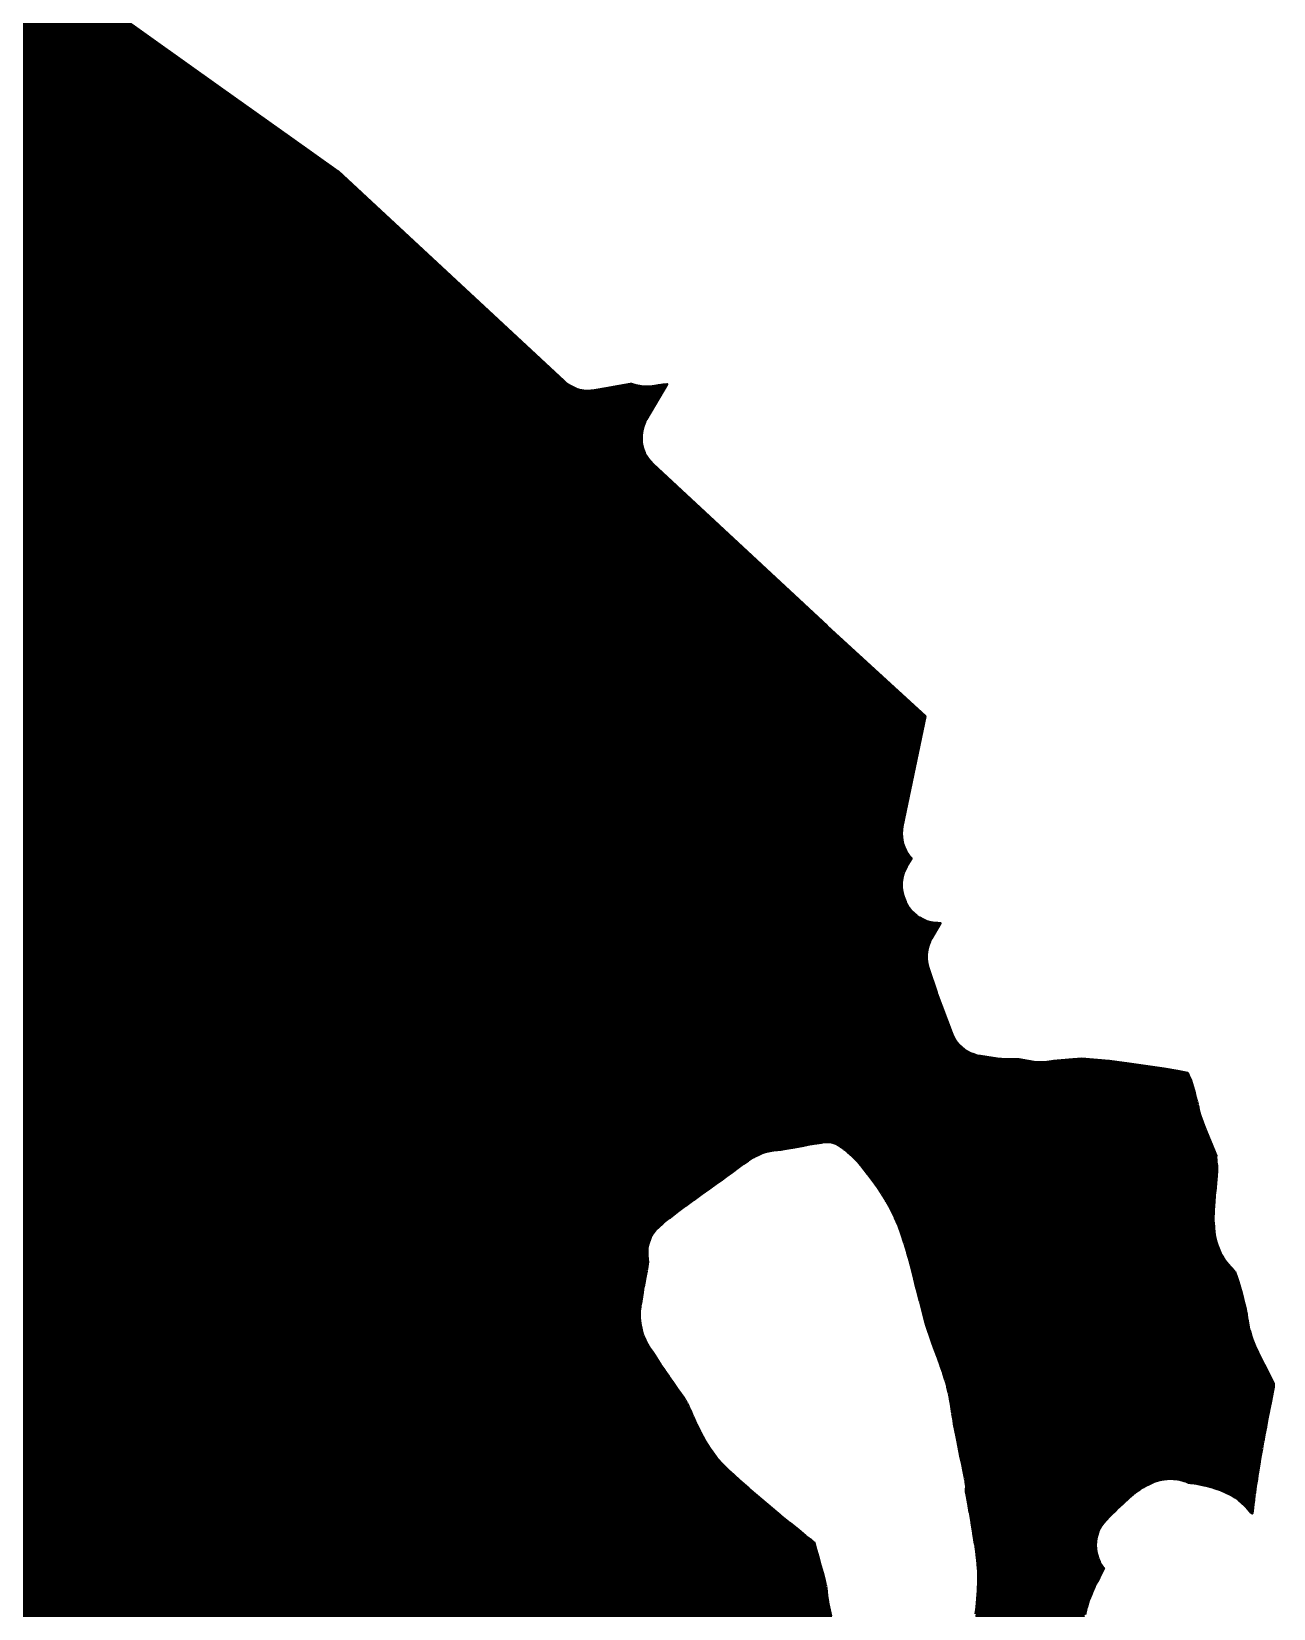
# Model space of a CAD drawing. Header units: metres. Extents: x 729569 to 733474, y 1423763 to 1426173.
# Drawn here: x 731925.4 to 732096.7, y 1425109 to 1425326.5 of the extents above; entities that cross this region are included whole.
import ezdxf

# ---------------------------------------------------------------- set-up
doc = ezdxf.new("R2010")
doc.units = ezdxf.units.M
for name, color, linetype in [('GREEN_AREA', 7, 'Continuous'), ('PARCEL_BORDER', 7, 'Continuous'), ('PARCEL_L', 7, 'Continuous'), ('PARCEL_S', 7, 'Continuous'), ('ROADS_LOCAL', 7, 'Continuous'), ('ROADS_MAIN', 7, 'Continuous')]:
    doc.layers.add(name, color=color, linetype=linetype)

msp = doc.modelspace()

# ---------------------------------------------------------------- hatches: boundary and pattern name
at = {"layer": 'GREEN_AREA', "true_color": 0x96c896}
h = msp.add_hatch(dxfattribs=at)
h.set_pattern_fill('SOLID')
h.paths.add_polyline_path([(731967.65, 1425307.22), (731998.77, 1425278.28), (731999.16, 1425277.95), (731999.59, 1425277.66), (732000.04, 1425277.42), (732000.51, 1425277.22), (732001, 1425277.08), (732001.51, 1425276.98), (732002.02, 1425276.94), (732002.53, 1425276.95), (732003.04, 1425277.01), (732008.15, 1425277.9), (732008.3, 1425277.83), (732008.76, 1425277.69), (732009.48, 1425277.56), (732010.01, 1425277.51), (732010.53, 1425277.52), (732011.06, 1425277.58), (732011.65, 1425277.68), (732013.08, 1425277.86), (732010.2, 1425273.03), (732009.98, 1425272.6), (732009.79, 1425272.15), (732009.65, 1425271.69), (732009.56, 1425271.21), (732009.51, 1425270.73), (732009.51, 1425270.24), (732009.55, 1425269.76), (732009.64, 1425269.28), (732009.78, 1425268.82), (732009.96, 1425268.37), (732010.19, 1425267.94), (732010.45, 1425267.54), (732010.76, 1425267.16), (732011.1, 1425266.81), (732035.08, 1425244.5), (732048.66, 1425232.04), (732045.49, 1425216.87), (732045.42, 1425216.39), (732045.39, 1425215.89), (732045.41, 1425215.4), (732045.48, 1425214.91), (732045.59, 1425214.43), (732045.76, 1425213.97), (732045.97, 1425213.52), (732046.22, 1425213.1), (732046.51, 1425212.7), (732046.76, 1425212.42), (732046.09, 1425211.3), (732045.87, 1425210.88), (732045.68, 1425210.43), (732045.54, 1425209.97), (732045.44, 1425209.49), (732045.4, 1425209.01), (732045.39, 1425208.53), (732045.44, 1425208.05), (732045.53, 1425207.57), (732045.74, 1425206.9), (732045.92, 1425206.44), (732046.15, 1425206.01), (732046.42, 1425205.6), (732046.73, 1425205.21), (732047.07, 1425204.86), (732047.45, 1425204.55), (732047.86, 1425204.27), (732048.29, 1425204.03), (732048.75, 1425203.84), (732049.22, 1425203.7), (732049.7, 1425203.6), (732050.75, 1425203.49), (732049.51, 1425201.38), (732049.29, 1425200.96), (732049.11, 1425200.51), (732048.97, 1425200.05), (732048.88, 1425199.58), (732048.83, 1425199.1), (732048.83, 1425198.62), (732048.88, 1425198.14), (732048.97, 1425197.67), (732049.1, 1425197.21), (732050.23, 1425193.95), (731932.6, 1425262.93), (731961.25, 1425311.78), (731967.65, 1425307.22)])
h.paths.add_polyline_path([(732026.14, 1425208.2), (732040.74, 1425233.1), (731969.02, 1425275.15), (731980.66, 1425294.99), (731967.59, 1425307.14), (731961.28, 1425311.64), (731932.74, 1425262.96), (732026.14, 1425208.2)])
h = msp.add_hatch(dxfattribs=at)
h.set_pattern_fill('SOLID')
h.paths.add_polyline_path([(731929.44, 1425255.51), (731844.32, 1425110.34), (731843.44, 1425110.85), (731928.56, 1425256.02), (731929.44, 1425255.51)])
h = msp.add_hatch(dxfattribs=at)
h.set_pattern_fill('SOLID')
h.paths.add_polyline_path([(732088.45, 1425161.49), (732088.5, 1425160.87), (732088.59, 1425160.22), (732088.72, 1425159.64), (732088.91, 1425159.07), (732089.18, 1425158.42), (732089.39, 1425157.96), (732089.65, 1425157.53), (732090, 1425156.99), (732090.39, 1425156.48), (732091.32, 1425155.43), (732091.42, 1425155.22), (732091.6, 1425154.71), (732092.04, 1425153.27), (732092.78, 1425150.43), (732092.89, 1425149.95), (732093.14, 1425148.37), (732093.31, 1425147.52), (732093.6, 1425146.5), (732093.76, 1425146.06), (732094.13, 1425145.15), (732094.58, 1425144.18), (732096.68, 1425140.04), (732096.69, 1425139.56), (732095.42, 1425132.94), (732095.07, 1425131.02), (732094.63, 1425128.38), (732094.15, 1425125.38), (732094.04, 1425124.57), (732093.85, 1425122.86), (732093.73, 1425122.07), (732092.97, 1425122.95), (732092.71, 1425123.22), (732091.86, 1425123.95), (732091.39, 1425124.3), (732090.88, 1425124.59), (732090.1, 1425124.99), (732089.53, 1425125.23), (732088.66, 1425125.53), (732088.26, 1425125.66), (732087.39, 1425125.89), (732086.28, 1425126.12), (732085.02, 1425126.32), (732084.38, 1425126.56), (732083.79, 1425126.72), (732083.19, 1425126.81), (732082.88, 1425126.83), (732082.45, 1425126.85), (732082.03, 1425126.83), (732081.25, 1425126.71), (732080.81, 1425126.62), (732080, 1425126.34), (732079.43, 1425126.09), (732079.03, 1425125.89), (732078.24, 1425125.41), (732077.82, 1425125.11), (732077.3, 1425124.7), (732076.66, 1425124.14), (732075.87, 1425123.43), (732074.99, 1425122.6), (732074.13, 1425121.76), (732073.56, 1425121.17), (732073.24, 1425120.81), (732072.96, 1425120.42), (732072.72, 1425120.01), (732072.52, 1425119.58), (732072.36, 1425119.13), (732072.24, 1425118.66), (732072.17, 1425118.19), (732072.15, 1425117.71), (732072.17, 1425117.23), (732072.24, 1425116.76), (732072.35, 1425116.29), (732072.5, 1425115.84), (732072.7, 1425115.4), (732072.94, 1425114.99), (732073.28, 1425114.53), (732072.93, 1425113.78), (732071.97, 1425111.9), (732071.57, 1425111.04), (732071.27, 1425110.28), (732070.94, 1425109.27), (732070.67, 1425108.15), (732070.61, 1425107.77), (732070.54, 1425107), (732070.52, 1425105.72), (732070.57, 1425104.3), (732070.65, 1425102.89), (732070.75, 1425101.45), (732071.08, 1425097.29), (732071.16, 1425096.22), (732071.19, 1425095.43), (732071.2, 1425094.63), (732071.17, 1425093.82), (732071.04, 1425091.32), (732071.05, 1425090.48), (732071.11, 1425089.6), (732071.17, 1425089.22), (732071.25, 1425088.82), (732053.86, 1425099.02), (732055.14, 1425105.15), (732055.4, 1425106.19), (732055.46, 1425106.82), (732055.76, 1425109.16), (732055.88, 1425110.35), (732055.96, 1425111.47), (732056.01, 1425112.69), (732056, 1425114.1), (732055.92, 1425115.19), (732055.77, 1425116.46), (732055.56, 1425117.87), (732055.08, 1425120.82), (732054.3, 1425125.17), (732054.33, 1425125.74), (732054.28, 1425126.35), (732052.67, 1425134.45), (732052.54, 1425135.19), (732052.23, 1425137.22), (732052.1, 1425137.97), (732051.93, 1425138.78), (732051.71, 1425139.69), (732051.47, 1425140.52), (732051.18, 1425141.41), (732050.44, 1425143.53), (732049.34, 1425146.56), (732048.88, 1425147.93), (732048.56, 1425149.08), (732048.14, 1425150.73), (732047.64, 1425152.64), (732046.89, 1425155.59), (732046.21, 1425158.1), (732045.82, 1425159.4), (732045.4, 1425160.68), (732045, 1425161.77), (732044.53, 1425162.87), (732043.88, 1425164.16), (732043.32, 1425165.13), (732042.67, 1425166.18), (732042.01, 1425167.16), (732041.38, 1425168.05), (732040.28, 1425169.5), (732039.44, 1425170.52), (732038.91, 1425171.08), (732038.48, 1425171.48), (732037.98, 1425171.92), (732037.53, 1425172.29), (732037.03, 1425172.67), (732036.68, 1425172.88), (732036.45, 1425173), (732036.21, 1425173.09), (732035.74, 1425173.23), (732035.42, 1425173.28), (732035.1, 1425173.3), (732034.47, 1425173.25), (732032.7, 1425172.95), (732029.2, 1425172.31), (732027.48, 1425172.11), (732026.98, 1425172.01), (732026.6, 1425171.91), (732026.05, 1425171.72), (732025.65, 1425171.55), (732024.94, 1425171.18), (732024.25, 1425170.74), (732023.54, 1425170.25), (732020.46, 1425167.96), (732016.72, 1425165.3), (732014.45, 1425163.65), (732013.36, 1425162.82), (732012.42, 1425162.06), (732011.82, 1425161.53), (732011.52, 1425161.23), (732011.05, 1425160.66), (732010.9, 1425160.42), (732010.78, 1425160.18), (732010.67, 1425159.92), (732010.41, 1425159.15), (732010.36, 1425158.89), (732010.3, 1425158.11), (732010.3, 1425157.67), (732010.38, 1425156.75), (732010.37, 1425156.48), (732010.21, 1425155.57), (732009.8, 1425153.38), (732009.58, 1425151.94), (732009.36, 1425150.77), (732009.27, 1425150), (732009.25, 1425149.66), (732009.25, 1425149.07), (732009.28, 1425148.66), (732009.37, 1425148), (732009.46, 1425147.6), (732009.64, 1425146.95), (732009.78, 1425146.57), (732010.04, 1425145.98), (732010.18, 1425145.7), (732010.59, 1425144.99), (732011.35, 1425143.86), (732012.17, 1425142.58), (732013.28, 1425140.96), (732015.45, 1425137.87), (732015.87, 1425137.1), (732016.57, 1425135.52), (732017.03, 1425134.51), (732017.64, 1425133.29), (732018.31, 1425132.07), (732018.95, 1425131.03), (732019.76, 1425129.89), (732019.97, 1425129.64), (732020.61, 1425128.93), (732021.68, 1425127.88), (732022.91, 1425126.76), (732024.27, 1425125.55), (732025.75, 1425124.29), (732028.66, 1425121.86), (732031.17, 1425119.81), (732032.78, 1425118.52), (732033.3, 1425118.11), (732034.19, 1425114.95), (732034.71, 1425113), (732034.86, 1425112.36), (732034.98, 1425111.74), (732035.23, 1425109.94), (731964.71, 1425151.29), (732001.16, 1425213.46), (732088.43, 1425162.28), (732088.45, 1425161.49)])
h.paths.add_polyline_path([(732047.76, 1425152.56), (732071.22, 1425138.8), (732085.82, 1425163.7), (732061.91, 1425177.72), (732047.58, 1425153.27), (732047.76, 1425152.56)])
h.paths.add_polyline_path([(732024.2, 1425170.83), (732024.89, 1425171.26), (732025.13, 1425171.4), (732025.61, 1425171.65), (732026.01, 1425171.81), (732026.4, 1425171.95), (732038, 1425191.73), (732014.1, 1425205.75), (731999.5, 1425180.86), (732020.82, 1425168.35), (732022.76, 1425169.8), (732023.48, 1425170.33), (732024.2, 1425170.83)])
h = msp.add_hatch(dxfattribs=at)
h.set_pattern_fill('SOLID')
h.paths.add_polyline_path([(732066.84, 1425184.54), (732070.27, 1425184.82), (732074.03, 1425184.49), (732076.74, 1425184.14), (732079.3, 1425183.79), (732081.56, 1425183.45), (732083.44, 1425183.13), (732084.82, 1425182.86), (732084.99, 1425182.51), (732085.27, 1425181.81), (732085.52, 1425181.04), (732085.94, 1425179.47), (732086.18, 1425178.67), (732086.36, 1425177.72), (732086.44, 1425177.4), (732086.7, 1425176.54), (732087.25, 1425175.11), (732088.79, 1425171.39), (732088.79, 1425171.35), (732066.38, 1425184.49), (732066.84, 1425184.54)])
at = {"layer": 'PARCEL_L', "true_color": 0xffffc8}
h = msp.add_hatch(dxfattribs=at)
h.set_pattern_fill('SOLID')
h.paths.add_polyline_path([(731883.47, 1425367.22), (731951.44, 1425318.77), (731922.25, 1425269), (731850.53, 1425311.05), (731883.47, 1425367.22)])
h = msp.add_hatch(dxfattribs=at)
h.set_pattern_fill('SOLID')
h.paths.add_polyline_path([(731964.71, 1425151.29), (731892.99, 1425193.35), (731929.44, 1425255.51), (732001.16, 1425213.46), (731964.71, 1425151.29)])
h = msp.add_hatch(dxfattribs=at)
h.set_pattern_fill('SOLID')
h.paths.add_polyline_path([(731892.99, 1425193.35), (731964.71, 1425151.29), (731916.04, 1425068.29), (731844.32, 1425110.34), (731892.99, 1425193.35)])
h = msp.add_hatch(dxfattribs=at)
h.set_pattern_fill('SOLID')
h.paths.add_polyline_path([(731964.71, 1425151.29), (732035.23, 1425109.94), (732035.32, 1425109.41), (732035.46, 1425108.74), (732035.66, 1425107.94), (731987.76, 1425026.23), (731916.04, 1425068.29), (731964.71, 1425151.29)])
at = {"layer": 'PARCEL_S', "true_color": 0xffc8c8}
h = msp.add_hatch(dxfattribs=at)
h.set_pattern_fill('SOLID')
h.paths.add_polyline_path([(731969.02, 1425275.15), (731947.34, 1425287.86), (731961.28, 1425311.64), (731967.59, 1425307.14), (731980.66, 1425294.99), (731969.02, 1425275.15)])
h = msp.add_hatch(dxfattribs=at)
h.set_pattern_fill('SOLID')
h.paths.add_polyline_path([(731969.02, 1425275.15), (731954.42, 1425250.25), (731932.74, 1425262.96), (731947.34, 1425287.86), (731969.02, 1425275.15)])
h = msp.add_hatch(dxfattribs=at)
h.set_pattern_fill('SOLID')
h.paths.add_polyline_path([(731969.02, 1425275.15), (731992.93, 1425261.13), (731978.33, 1425236.23), (731954.42, 1425250.25), (731969.02, 1425275.15)])
h = msp.add_hatch(dxfattribs=at)
h.set_pattern_fill('SOLID')
h.paths.add_polyline_path([(731992.93, 1425261.13), (732016.84, 1425247.12), (732002.24, 1425222.21), (731978.33, 1425236.23), (731992.93, 1425261.13)])
h = msp.add_hatch(dxfattribs=at)
h.set_pattern_fill('SOLID')
h.paths.add_polyline_path([(732016.84, 1425247.12), (732040.74, 1425233.1), (732026.14, 1425208.2), (732002.24, 1425222.21), (732016.84, 1425247.12)])
h = msp.add_hatch(dxfattribs=at)
h.set_pattern_fill('SOLID')
h.paths.add_polyline_path([(731999.5, 1425180.86), (732014.1, 1425205.75), (732038, 1425191.73), (732026.4, 1425171.95), (732026.01, 1425171.81), (732025.61, 1425171.64), (732024.89, 1425171.27), (732024.32, 1425170.91), (732023.48, 1425170.33), (732020.82, 1425168.35), (731999.5, 1425180.86)])
h = msp.add_hatch(dxfattribs=at)
h.set_pattern_fill('SOLID')
h.paths.add_polyline_path([(732061.91, 1425177.72), (732085.82, 1425163.7), (732071.22, 1425138.8), (732047.76, 1425152.56), (732047.58, 1425153.27), (732061.91, 1425177.72)])
at = {"layer": 'ROADS_LOCAL', "true_color": 0xff00ff}
h = msp.add_hatch(dxfattribs=at)
h.set_pattern_fill('SOLID')
h.paths.add_polyline_path([(732050.24, 1425193.94), (732052.33, 1425188.37), (732052.52, 1425187.92), (732052.76, 1425187.5), (732053.03, 1425187.1), (732053.34, 1425186.73), (732053.69, 1425186.39), (732054.07, 1425186.08), (732054.47, 1425185.82), (732054.9, 1425185.59), (732055.35, 1425185.41), (732055.82, 1425185.27), (732056.29, 1425185.18), (732058.63, 1425184.84), (732059.19, 1425184.79), (732061.55, 1425184.72), (732062.86, 1425184.53), (732063.65, 1425184.39), (732064.14, 1425184.33), (732064.63, 1425184.31), (732065.11, 1425184.34), (732066.38, 1425184.49), (732088.79, 1425171.35), (732088.81, 1425170.87), (732088.9, 1425170.03), (732088.94, 1425169.43), (732088.55, 1425165.13), (732088.47, 1425163.78), (732088.43, 1425162.68), (732088.43, 1425162.28), (731928.56, 1425256.02), (731929.2, 1425257.12), (731929.39, 1425257.25), (731929.88, 1425257.66), (731930.34, 1425258.13), (731930.74, 1425258.63), (731931.1, 1425259.17), (731931.4, 1425259.75), (731931.64, 1425260.35), (731931.82, 1425260.97), (731931.94, 1425261.6), (731931.96, 1425261.83), (731932.6, 1425262.93), (732050.24, 1425193.94)])
at = {"layer": 'ROADS_MAIN', "true_color": 0xff0000}
h = msp.add_hatch(dxfattribs=at)
h.set_pattern_fill('SOLID')
h.paths.add_polyline_path([(731473.01, 1424502.83), (731473.03, 1424503.06), (731473.15, 1424503.69), (731473.33, 1424504.31), (731473.58, 1424504.92), (731473.88, 1424505.49), (731474.23, 1424506.03), (731474.64, 1424506.54), (731475.09, 1424507), (731475.59, 1424507.41), (731475.78, 1424507.54), (731562.18, 1424654.9), (731562.2, 1424655.13), (731562.32, 1424655.76), (731562.5, 1424656.39), (731562.74, 1424656.99), (731563.04, 1424657.56), (731563.4, 1424658.1), (731563.8, 1424658.61), (731564.26, 1424659.07), (731564.75, 1424659.49), (731564.94, 1424659.61), (731651.35, 1424806.97), (731651.37, 1424807.2), (731651.49, 1424807.84), (731651.67, 1424808.46), (731651.91, 1424809.06), (731652.21, 1424809.63), (731652.56, 1424810.17), (731652.97, 1424810.68), (731653.42, 1424811.14), (731653.92, 1424811.56), (731654.11, 1424811.69), (731740.51, 1424959.04), (731740.53, 1424959.27), (731740.65, 1424959.91), (731740.84, 1424960.53), (731741.08, 1424961.13), (731741.38, 1424961.7), (731741.73, 1424962.25), (731742.14, 1424962.75), (731742.59, 1424963.21), (731743.09, 1424963.63), (731743.28, 1424963.76), (731829.68, 1425111.12), (731829.7, 1425111.34), (731829.82, 1425111.98), (731830, 1425112.6), (731830.24, 1425113.2), (731830.54, 1425113.78), (731830.9, 1425114.32), (731831.3, 1425114.82), (731831.76, 1425115.29), (731832.25, 1425115.7), (731832.44, 1425115.83), (731918.85, 1425263.19), (731918.87, 1425263.42), (731918.99, 1425264.05), (731919.17, 1425264.67), (731919.41, 1425265.27), (731919.71, 1425265.85), (731920.07, 1425266.39), (731920.47, 1425266.9), (731920.92, 1425267.36), (731921.42, 1425267.77), (731921.61, 1425267.9), (731951.44, 1425318.77), (731961.25, 1425311.78), (731931.96, 1425261.83), (731931.94, 1425261.6), (731931.82, 1425260.97), (731931.64, 1425260.35), (731931.4, 1425259.75), (731931.1, 1425259.17), (731930.74, 1425258.63), (731930.34, 1425258.13), (731929.88, 1425257.66), (731929.39, 1425257.25), (731929.2, 1425257.12), (731842.8, 1425109.76), (731842.77, 1425109.53), (731842.65, 1425108.9), (731842.47, 1425108.27), (731842.23, 1425107.67), (731841.93, 1425107.1), (731841.58, 1425106.56), (731841.17, 1425106.05), (731840.72, 1425105.59), (731840.22, 1425105.18), (731840.03, 1425105.05), (731753.63, 1424957.69), (731753.61, 1424957.46), (731753.49, 1424956.82), (731753.31, 1424956.2), (731753.06, 1424955.6), (731752.76, 1424955.03), (731752.41, 1424954.49), (731752, 1424953.98), (731751.55, 1424953.52), (731751.05, 1424953.1), (731750.86, 1424952.97), (731664.46, 1424805.62), (731664.44, 1424805.39), (731664.32, 1424804.75), (731664.14, 1424804.13), (731663.9, 1424803.53), (731663.6, 1424802.96), (731663.24, 1424802.41), (731662.84, 1424801.91), (731662.38, 1424801.45), (731661.89, 1424801.03), (731661.7, 1424800.9), (731575.29, 1424653.54), (731575.27, 1424653.32), (731575.15, 1424652.68), (731574.97, 1424652.06), (731574.73, 1424651.46), (731574.43, 1424650.88), (731574.08, 1424650.34), (731573.67, 1424649.84), (731573.22, 1424649.38), (731572.72, 1424648.96), (731572.53, 1424648.83), (731486.13, 1424501.47), (731486.11, 1424501.25), (731485.99, 1424500.61), (731485.81, 1424499.99), (731485.56, 1424499.39), (731485.26, 1424498.81), (731484.91, 1424498.27), (731484.5, 1424497.77), (731484.05, 1424497.3), (731483.55, 1424496.89), (731483.36, 1424496.76), (731453.4, 1424445.65), (731453.29, 1424446.02), (731453.21, 1424446.4), (731452.94, 1424448.37), (731452.79, 1424449.29), (731452.66, 1424449.95), (731452.44, 1424450.77), (731452.14, 1424451.6), (731451.85, 1424452.31), (731451.47, 1424453.06), (731451.27, 1424453.41), (731451.03, 1424453.75), (731450.86, 1424453.97), (731450.67, 1424454.17), (731450.25, 1424454.57), (731449.99, 1424454.75), (731449.64, 1424454.96), (731449.34, 1424455.1), (731448.98, 1424455.23), (731448.63, 1424455.3), (731448.35, 1424455.34), (731447.94, 1424455.36), (731447.66, 1424455.34), (731447.38, 1424455.3), (731446.94, 1424455.19), (731446.7, 1424455.11), (731446.2, 1424454.88), (731445.68, 1424454.56), (731444.76, 1424454.64), (731473.01, 1424502.83)])

# ---------------------------------------------------------------- linework, layer by layer
at = {"layer": 'PARCEL_BORDER', "lineweight": 50, "true_color": 0x323232}
for points in [[(731883.47, 1425367.22), (731951.44, 1425318.77), (731922.25, 1425269), (731850.53, 1425311.05), (731883.47, 1425367.22)], [(731969.02, 1425275.15), (731947.34, 1425287.86), (731961.28, 1425311.64), (731967.59, 1425307.14), (731980.66, 1425294.99), (731969.02, 1425275.15)], [(731969.02, 1425275.15), (731954.42, 1425250.25), (731932.74, 1425262.96), (731947.34, 1425287.86), (731969.02, 1425275.15)], [(731969.02, 1425275.15), (731992.93, 1425261.13), (731978.33, 1425236.23), (731954.42, 1425250.25), (731969.02, 1425275.15)], [(731992.93, 1425261.13), (732016.84, 1425247.12), (732002.24, 1425222.21), (731978.33, 1425236.23), (731992.93, 1425261.13)], [(731964.71, 1425151.29), (731892.99, 1425193.35), (731929.44, 1425255.51), (732001.16, 1425213.46), (731964.71, 1425151.29)], [(732016.84, 1425247.12), (732040.74, 1425233.1), (732026.14, 1425208.2), (732002.24, 1425222.21), (732016.84, 1425247.12)], [(731999.5, 1425180.86), (732014.1, 1425205.75), (732038, 1425191.73), (732026.4, 1425171.95), (732026.02, 1425171.82), (732026.01, 1425171.81), (732025.61, 1425171.65), (732025.61, 1425171.64), (732025.13, 1425171.4), (732025.13, 1425171.4), (732024.89, 1425171.27), (732024.89, 1425171.26), (732024.32, 1425170.91), (732024.32, 1425170.9), (732024.2, 1425170.83), (732024.2, 1425170.83), (732023.54, 1425170.37), (732023.54, 1425170.37), (732023.48, 1425170.33), (732023.48, 1425170.33), (732022.76, 1425169.8), (732022.76, 1425169.8), (732022.74, 1425169.78), (732022.74, 1425169.78), (732021.97, 1425169.21), (732021.97, 1425169.21), (732021.18, 1425168.62), (732020.82, 1425168.35), (731999.5, 1425180.86)], [(731892.99, 1425193.35), (731964.71, 1425151.29), (731916.04, 1425068.29), (731844.32, 1425110.34), (731892.99, 1425193.35)], [(732061.91, 1425177.72), (732085.82, 1425163.7), (732071.22, 1425138.8), (732047.76, 1425152.56), (732047.73, 1425152.67), (732047.58, 1425153.27), (732061.91, 1425177.72)], [(731964.71, 1425151.29), (732035.23, 1425109.94), (732035.29, 1425109.54), (732035.32, 1425109.41), (732035.46, 1425108.74), (732035.5, 1425108.56), (732035.66, 1425107.94), (731987.76, 1425026.23), (731916.04, 1425068.29), (731964.71, 1425151.29)]]:
    msp.add_lwpolyline(points, close=True, dxfattribs=at)
at = {"layer": 'PARCEL_BORDER', "lineweight": 50, "true_color": 0x326432}
for points in [[(731967.65, 1425307.22), (731998.77, 1425278.28), (731999.16, 1425277.95), (731999.59, 1425277.66), (732000.04, 1425277.42), (732000.51, 1425277.22), (732001, 1425277.08), (732001.51, 1425276.98), (732002.02, 1425276.94), (732002.53, 1425276.95), (732003.04, 1425277.01), (732004.64, 1425277.29), (732006.45, 1425277.61), (732008.02, 1425277.88), (732008.15, 1425277.9), (732008.3, 1425277.83), (732008.76, 1425277.69), (732009.23, 1425277.6), (732009.48, 1425277.56), (732010.01, 1425277.51), (732010.53, 1425277.52), (732011.06, 1425277.58), (732011.38, 1425277.63), (732011.65, 1425277.68), (732011.88, 1425277.7), (732011.93, 1425277.71), (732012.5, 1425277.79), (732013.08, 1425277.86), (732010.2, 1425273.03), (732009.98, 1425272.6), (732009.79, 1425272.15), (732009.65, 1425271.69), (732009.56, 1425271.21), (732009.51, 1425270.73), (732009.51, 1425270.24), (732009.55, 1425269.76), (732009.64, 1425269.28), (732009.78, 1425268.82), (732009.96, 1425268.37), (732010.19, 1425267.94), (732010.45, 1425267.54), (732010.76, 1425267.16), (732011.1, 1425266.81), (732035.08, 1425244.5), (732035.1, 1425244.48), (732048.66, 1425232.04), (732045.49, 1425216.87), (732045.42, 1425216.39), (732045.39, 1425215.89), (732045.41, 1425215.4), (732045.48, 1425214.91), (732045.59, 1425214.43), (732045.76, 1425213.97), (732045.97, 1425213.52), (732046.22, 1425213.1), (732046.51, 1425212.7), (732046.76, 1425212.42), (732046.09, 1425211.3), (732045.87, 1425210.88), (732045.68, 1425210.43), (732045.54, 1425209.97), (732045.44, 1425209.49), (732045.4, 1425209.01), (732045.39, 1425208.53), (732045.44, 1425208.05), (732045.53, 1425207.57), (732045.67, 1425207.11), (732045.74, 1425206.9), (732045.92, 1425206.44), (732046.15, 1425206.01), (732046.42, 1425205.6), (732046.73, 1425205.21), (732047.07, 1425204.86), (732047.45, 1425204.55), (732047.86, 1425204.27), (732048.29, 1425204.03), (732048.75, 1425203.84), (732049.22, 1425203.7), (732049.7, 1425203.6), (732050.19, 1425203.55), (732050.41, 1425203.54), (732050.75, 1425203.49), (732049.51, 1425201.38), (732049.29, 1425200.96), (732049.11, 1425200.51), (732048.97, 1425200.05), (732048.88, 1425199.58), (732048.83, 1425199.1), (732048.83, 1425198.62), (732048.88, 1425198.14), (732048.97, 1425197.67), (732049.1, 1425197.21), (732050.23, 1425193.95), (731932.6, 1425262.93), (731961.25, 1425311.78), (731967.65, 1425307.22)], [(731929.44, 1425255.51), (731892.99, 1425193.35), (731844.32, 1425110.34), (731843.44, 1425110.85), (731928.56, 1425256.02), (731929.44, 1425255.51)], [(732066.84, 1425184.54), (732069.01, 1425184.72), (732070.27, 1425184.82), (732074.03, 1425184.49), (732076.74, 1425184.14), (732079.3, 1425183.79), (732081.56, 1425183.45), (732083.44, 1425183.13), (732084.82, 1425182.86), (732084.99, 1425182.51), (732085.27, 1425181.81), (732085.52, 1425181.04), (732085.73, 1425180.26), (732085.91, 1425179.58), (732085.94, 1425179.47), (732086.07, 1425179), (732086.1, 1425178.93), (732086.18, 1425178.67), (732086.2, 1425178.54), (732086.26, 1425178.24), (732086.28, 1425178.13), (732086.36, 1425177.72), (732086.44, 1425177.4), (732086.57, 1425176.94), (732086.7, 1425176.54), (732086.88, 1425176.04), (732086.93, 1425175.91), (732087.25, 1425175.11), (732087.27, 1425175.07), (732087.67, 1425174.08), (732087.68, 1425174.06), (732088.13, 1425172.99), (732088.56, 1425171.94), (732088.79, 1425171.39), (732088.79, 1425171.37), (732088.79, 1425171.35), (732066.38, 1425184.49), (732066.84, 1425184.54)]]:
    msp.add_lwpolyline(points, close=True, dxfattribs=at)
msp.add_lwpolyline([(732055.65, 1425108.22), (732055.76, 1425109.16), (732055.77, 1425109.22), (732055.87, 1425110.28), (732055.88, 1425110.35), (732055.96, 1425111.47), (732055.97, 1425111.57), (732056.01, 1425112.69), (732056.02, 1425112.83), (732056.01, 1425113.89), (732056, 1425114.1), (732055.93, 1425115.06), (732055.92, 1425115.19), (732055.78, 1425116.39), (732055.77, 1425116.46), (732055.57, 1425117.83), (732055.56, 1425117.87), (732055.33, 1425119.32), (732055.33, 1425119.35), (732055.08, 1425120.8), (732055.08, 1425120.82), (732054.84, 1425122.21), (732054.83, 1425122.22), (732054.61, 1425123.45), (732054.61, 1425123.46), (732054.43, 1425124.46), (732054.31, 1425125.13), (732054.3, 1425125.17), (732054.31, 1425125.34), (732054.32, 1425125.5), (732054.33, 1425125.74), (732054.3, 1425126.17), (732054.28, 1425126.35), (732054.24, 1425126.6), (732054.2, 1425126.76), (732054.2, 1425126.76), (732054.17, 1425126.92), (732054.11, 1425127.2), (732054.11, 1425127.21), (732053.97, 1425127.9), (732053.78, 1425128.87), (732053.54, 1425130.03), (732053.29, 1425131.27), (732053.05, 1425132.49), (732052.84, 1425133.59), (732052.67, 1425134.45), (732052.54, 1425135.19), (732052.43, 1425135.86), (732052.34, 1425136.51), (732052.34, 1425136.52), (732052.24, 1425137.17), (732052.23, 1425137.22), (732052.11, 1425137.88), (732052.1, 1425137.97), (732051.95, 1425138.68), (732051.93, 1425138.78), (732051.74, 1425139.56), (732051.71, 1425139.69), (732051.49, 1425140.43), (732051.47, 1425140.52), (732051.18, 1425141.41), (732051.16, 1425141.46), (732050.82, 1425142.45), (732050.81, 1425142.48), (732050.44, 1425143.53), (732050.43, 1425143.54), (732050.05, 1425144.6), (732050.05, 1425144.61), (732049.68, 1425145.63), (732049.34, 1425146.56), (732049.07, 1425147.35), (732048.88, 1425147.93), (732048.71, 1425148.53), (732048.56, 1425149.08), (732048.42, 1425149.61), (732048.29, 1425150.15), (732048.15, 1425150.71), (732048.14, 1425150.73), (732047.99, 1425151.34), (732047.98, 1425151.38), (732047.79, 1425152.05), (732047.64, 1425152.64), (732047.43, 1425153.45), (732047.18, 1425154.44), (732047.18, 1425154.45), (732046.9, 1425155.57), (732046.89, 1425155.59), (732046.57, 1425156.78), (732046.56, 1425156.82), (732046.22, 1425158.05), (732046.21, 1425158.1), (732045.84, 1425159.33), (732045.82, 1425159.4), (732045.43, 1425160.58), (732045.4, 1425160.68), (732045, 1425161.77), (732044.94, 1425161.92), (732044.53, 1425162.87), (732044.45, 1425163.05), (732043.95, 1425164.03), (732043.88, 1425164.16), (732043.32, 1425165.13), (732043.26, 1425165.24), (732042.67, 1425166.18), (732042.62, 1425166.26), (732042.01, 1425167.16), (732041.97, 1425167.22), (732041.38, 1425168.05), (732041.34, 1425168.1), (732040.79, 1425168.84), (732040.76, 1425168.88), (732040.28, 1425169.5), (732040.24, 1425169.54), (732039.85, 1425170.03), (732039.82, 1425170.07), (732039.55, 1425170.39), (732039.44, 1425170.52), (732039.04, 1425170.94), (732038.91, 1425171.08), (732038.48, 1425171.48), (732038.39, 1425171.56), (732037.98, 1425171.92), (732037.92, 1425171.97), (732037.59, 1425172.24), (732037.53, 1425172.29), (732037.35, 1425172.43), (732037.34, 1425172.43), (732037.21, 1425172.54), (732037.03, 1425172.67), (732036.91, 1425172.75), (732036.68, 1425172.88), (732036.45, 1425173), (732036.21, 1425173.09), (732036.05, 1425173.14), (732035.74, 1425173.23), (732035.42, 1425173.28), (732035.1, 1425173.3), (732034.77, 1425173.28), (732034.47, 1425173.25), (732034.31, 1425173.22), (732033.65, 1425173.11), (732033.61, 1425173.11), (732032.7, 1425172.95), (732032.69, 1425172.95), (732031.66, 1425172.76), (732031.66, 1425172.76), (732030.64, 1425172.57), (732029.76, 1425172.41), (732029.2, 1425172.31), (732028.74, 1425172.25), (732028.29, 1425172.2), (732028.23, 1425172.2), (732027.74, 1425172.15), (732027.48, 1425172.11), (732026.98, 1425172.01), (732026.6, 1425171.91), (732026.05, 1425171.72), (732025.65, 1425171.55), (732025.18, 1425171.31), (732024.94, 1425171.18), (732024.37, 1425170.82), (732024.25, 1425170.74), (732023.6, 1425170.29), (732023.54, 1425170.25), (732022.82, 1425169.72), (732022.8, 1425169.7), (732022.03, 1425169.13), (732022.03, 1425169.13), (732021.24, 1425168.54), (732020.46, 1425167.96), (732019.79, 1425167.48), (732018.91, 1425166.85), (732017.86, 1425166.12), (732017.86, 1425166.11), (732016.73, 1425165.31), (732016.72, 1425165.3), (732015.58, 1425164.48), (732015.55, 1425164.46), (732014.45, 1425163.65), (732014.42, 1425163.63), (732013.42, 1425162.87), (732013.36, 1425162.82), (732012.53, 1425162.16), (732012.42, 1425162.06), (732011.82, 1425161.53), (732011.52, 1425161.23), (732011.22, 1425160.87), (732011.05, 1425160.66), (732010.9, 1425160.42), (732010.78, 1425160.18), (732010.67, 1425159.92), (732010.49, 1425159.41), (732010.41, 1425159.15), (732010.36, 1425158.89), (732010.33, 1425158.62), (732010.3, 1425158.11), (732010.3, 1425157.67), (732010.34, 1425157.15), (732010.34, 1425157.14), (732010.38, 1425156.75), (732010.37, 1425156.48), (732010.32, 1425156.13), (732010.21, 1425155.57), (732010.08, 1425154.89), (732010.08, 1425154.89), (732009.94, 1425154.16), (732009.93, 1425154.12), (732009.8, 1425153.38), (732009.78, 1425153.29), (732009.67, 1425152.56), (732009.58, 1425151.94), (732009.47, 1425151.38), (732009.46, 1425151.34), (732009.36, 1425150.77), (732009.33, 1425150.57), (732009.27, 1425150), (732009.25, 1425149.66), (732009.25, 1425149.07), (732009.28, 1425148.66), (732009.37, 1425148), (732009.46, 1425147.6), (732009.64, 1425146.95), (732009.78, 1425146.57), (732010.04, 1425145.98), (732010.18, 1425145.7), (732010.5, 1425145.15), (732010.59, 1425144.99), (732010.95, 1425144.45), (732010.98, 1425144.41), (732011.35, 1425143.86), (732011.75, 1425143.25), (732012.14, 1425142.64), (732012.17, 1425142.58), (732012.68, 1425141.83), (732012.7, 1425141.8), (732013.28, 1425140.96), (732013.29, 1425140.95), (732013.89, 1425140.09), (732013.9, 1425140.08), (732014.47, 1425139.27), (732014.96, 1425138.57), (732015.32, 1425138.07), (732015.45, 1425137.87), (732015.55, 1425137.71), (732015.64, 1425137.54), (732015.76, 1425137.31), (732015.77, 1425137.3), (732015.87, 1425137.1), (732015.97, 1425136.9), (732016.21, 1425136.34), (732016.22, 1425136.32), (732016.57, 1425135.52), (732016.59, 1425135.46), (732017.03, 1425134.51), (732017.07, 1425134.43), (732017.59, 1425133.39), (732017.64, 1425133.29), (732018.23, 1425132.21), (732018.31, 1425132.07), (732018.95, 1425131.03), (732019.08, 1425130.84), (732019.76, 1425129.89), (732019.97, 1425129.64), (732020.61, 1425128.93), (732020.74, 1425128.79), (732021.68, 1425127.88), (732021.74, 1425127.82), (732022.91, 1425126.76), (732022.95, 1425126.72), (732024.27, 1425125.55), (732024.3, 1425125.53), (732025.73, 1425124.31), (732025.75, 1425124.29), (732027.2, 1425123.07), (732027.22, 1425123.05), (732028.64, 1425121.87), (732028.66, 1425121.86), (732029.98, 1425120.77), (732029.99, 1425120.77), (732031.16, 1425119.82), (732031.17, 1425119.81), (732032.11, 1425119.05), (732032.12, 1425119.04), (732032.77, 1425118.52), (732032.78, 1425118.52), (732033.07, 1425118.28), (732033.18, 1425118.2), (732033.3, 1425118.11), (732033.34, 1425117.98), (732033.59, 1425117.1), (732033.88, 1425116.06), (732034.19, 1425114.95), (732034.48, 1425113.89), (732034.71, 1425113), (732034.86, 1425112.36), (732034.88, 1425112.27), (732034.93, 1425112.05), (732034.98, 1425111.74), (732035.04, 1425111.33), (732035.11, 1425110.79), (732035.11, 1425110.79), (732035.19, 1425110.22), (732035.2, 1425110.14), (732035.23, 1425109.94), (731964.71, 1425151.29), (732001.16, 1425213.46), (732088.43, 1425162.28), (732088.45, 1425161.49), (732088.45, 1425161.49), (732088.5, 1425160.87), (732088.59, 1425160.22), (732088.72, 1425159.64), (732088.91, 1425159.07), (732089.18, 1425158.42), (732089.39, 1425157.96), (732089.65, 1425157.53), (732090, 1425156.99), (732090.39, 1425156.48), (732090.81, 1425156.01), (732090.91, 1425155.9), (732091.23, 1425155.55), (732091.32, 1425155.43), (732091.35, 1425155.39), (732091.42, 1425155.22), (732091.6, 1425154.71), (732091.82, 1425154.03), (732092.04, 1425153.27), (732092.26, 1425152.47), (732092.46, 1425151.69), (732092.64, 1425150.97), (732092.78, 1425150.43), (732092.89, 1425149.95), (732092.96, 1425149.53), (732093.03, 1425149.02), (732093.04, 1425148.93), (732093.14, 1425148.37), (732093.19, 1425148.11), (732093.31, 1425147.52), (732093.41, 1425147.16), (732093.6, 1425146.5), (732093.76, 1425146.06), (732094.02, 1425145.4), (732094.13, 1425145.15), (732094.53, 1425144.29), (732094.58, 1425144.18), (732095.08, 1425143.19), (732095.1, 1425143.14), (732095.63, 1425142.11), (732095.64, 1425142.1), (732096.15, 1425141.11), (732096.57, 1425140.28), (732096.68, 1425140.04), (732096.68, 1425139.97), (732096.68, 1425139.71), (732096.68, 1425139.62), (732096.69, 1425139.56), (732096.6, 1425139.11), (732096.45, 1425138.34), (732096.27, 1425137.38), (732096.06, 1425136.31), (732096.06, 1425136.3), (732095.84, 1425135.17), (732095.84, 1425135.16), (732095.62, 1425134.04), (732095.62, 1425134.02), (732095.42, 1425132.96), (732095.42, 1425132.94), (732095.25, 1425132), (732095.24, 1425131.97), (732095.08, 1425131.03), (732095.07, 1425131.02), (732094.92, 1425130.11), (732094.91, 1425130.1), (732094.77, 1425129.24), (732094.77, 1425129.22), (732094.63, 1425128.4), (732094.63, 1425128.38), (732094.5, 1425127.6), (732094.5, 1425127.59), (732094.38, 1425126.84), (732094.38, 1425126.83), (732094.27, 1425126.13), (732094.26, 1425126.12), (732094.16, 1425125.46), (732094.15, 1425125.38), (732094.05, 1425124.69), (732094.04, 1425124.57), (732093.97, 1425123.96), (732093.96, 1425123.9), (732093.9, 1425123.34), (732093.85, 1425122.86), (732093.8, 1425122.45), (732093.73, 1425122.07), (732093.63, 1425122.19), (732092.97, 1425122.95), (732092.71, 1425123.22), (732092.43, 1425123.47), (732091.86, 1425123.95), (732091.39, 1425124.3), (732090.88, 1425124.59), (732090.1, 1425124.99), (732089.53, 1425125.23), (732088.66, 1425125.53), (732088.26, 1425125.66), (732087.39, 1425125.89), (732087.11, 1425125.95), (732086.28, 1425126.12), (732086.1, 1425126.15), (732085.37, 1425126.27), (732085.31, 1425126.28), (732085.02, 1425126.32), (732084.65, 1425126.47), (732084.38, 1425126.56), (732083.79, 1425126.72), (732083.19, 1425126.81), (732082.88, 1425126.83), (732082.45, 1425126.85), (732082.03, 1425126.83), (732081.61, 1425126.77), (732081.25, 1425126.71), (732080.81, 1425126.62), (732080.38, 1425126.48), (732080, 1425126.34), (732079.43, 1425126.09), (732079.03, 1425125.89), (732078.66, 1425125.67), (732078.24, 1425125.41), (732077.82, 1425125.11), (732077.48, 1425124.85), (732077.3, 1425124.7), (732076.75, 1425124.22), (732076.66, 1425124.14), (732075.94, 1425123.5), (732075.87, 1425123.43), (732075.06, 1425122.67), (732074.99, 1425122.6), (732074.13, 1425121.76), (732074.05, 1425121.67), (732073.56, 1425121.17), (732073.24, 1425120.81), (732072.96, 1425120.42), (732072.72, 1425120.01), (732072.52, 1425119.58), (732072.36, 1425119.13), (732072.24, 1425118.66), (732072.17, 1425118.19), (732072.15, 1425117.71), (732072.17, 1425117.23), (732072.24, 1425116.76), (732072.35, 1425116.29), (732072.5, 1425115.84), (732072.7, 1425115.4), (732072.94, 1425114.99), (732073.22, 1425114.6), (732073.28, 1425114.53), (732073.19, 1425114.35), (732072.93, 1425113.78), (732072.67, 1425113.27), (732072.36, 1425112.67), (732072.35, 1425112.65), (732072.01, 1425111.99), (732071.97, 1425111.9), (732071.64, 1425111.19), (732071.57, 1425111.04), (732071.27, 1425110.28), (732071.19, 1425110.08), (732070.94, 1425109.27), (732070.86, 1425109.01), (732070.67, 1425108.15)], dxfattribs=at)
at = {"layer": 'ROADS_LOCAL', "lineweight": 40, "true_color": 0xff00ff}
msp.add_lwpolyline([(732050.24, 1425193.94), (732050.28, 1425193.83), (732052.33, 1425188.37), (732052.52, 1425187.92), (732052.76, 1425187.5), (732053.03, 1425187.1), (732053.34, 1425186.73), (732053.69, 1425186.39), (732054.07, 1425186.08), (732054.47, 1425185.82), (732054.9, 1425185.59), (732055.35, 1425185.41), (732055.82, 1425185.27), (732056.29, 1425185.18), (732058.63, 1425184.84), (732059.19, 1425184.79), (732061.55, 1425184.72), (732062.86, 1425184.53), (732063.65, 1425184.39), (732064.14, 1425184.33), (732064.63, 1425184.31), (732065.11, 1425184.34), (732066.38, 1425184.49), (732088.79, 1425171.35), (732088.79, 1425171.16), (732088.81, 1425170.87), (732088.85, 1425170.49), (732088.85, 1425170.48), (732088.9, 1425170.03), (732088.93, 1425169.63), (732088.94, 1425169.43), (732088.93, 1425169.29), (732088.87, 1425168.63), (732088.78, 1425167.64), (732088.78, 1425167.63), (732088.67, 1425166.48), (732088.66, 1425166.43), (732088.56, 1425165.22), (732088.55, 1425165.13), (732088.47, 1425163.93), (732088.47, 1425163.78), (732088.43, 1425162.68), (732088.43, 1425162.4), (732088.43, 1425162.28), (731928.56, 1425256.02), (731929.2, 1425257.12), (731929.39, 1425257.25), (731929.88, 1425257.66), (731930.34, 1425258.13), (731930.74, 1425258.63), (731931.1, 1425259.17), (731931.4, 1425259.75), (731931.64, 1425260.35), (731931.82, 1425260.97), (731931.94, 1425261.6), (731931.96, 1425261.83), (731932.6, 1425262.93), (732050.23, 1425193.95), (732050.24, 1425193.94)], close=True, dxfattribs=at)
at = {"layer": 'ROADS_MAIN', "lineweight": 50, "true_color": 0xff0000}
msp.add_lwpolyline([(731921.61, 1425267.9), (731951.44, 1425318.77), (731961.25, 1425311.78), (731931.96, 1425261.83), (731931.94, 1425261.6), (731931.82, 1425260.97), (731931.64, 1425260.35), (731931.4, 1425259.75), (731931.1, 1425259.17), (731930.74, 1425258.63), (731930.34, 1425258.13), (731929.88, 1425257.66), (731929.39, 1425257.25), (731929.2, 1425257.12), (731842.8, 1425109.76)], dxfattribs=at)

doc.saveas('drawing.dxf')
